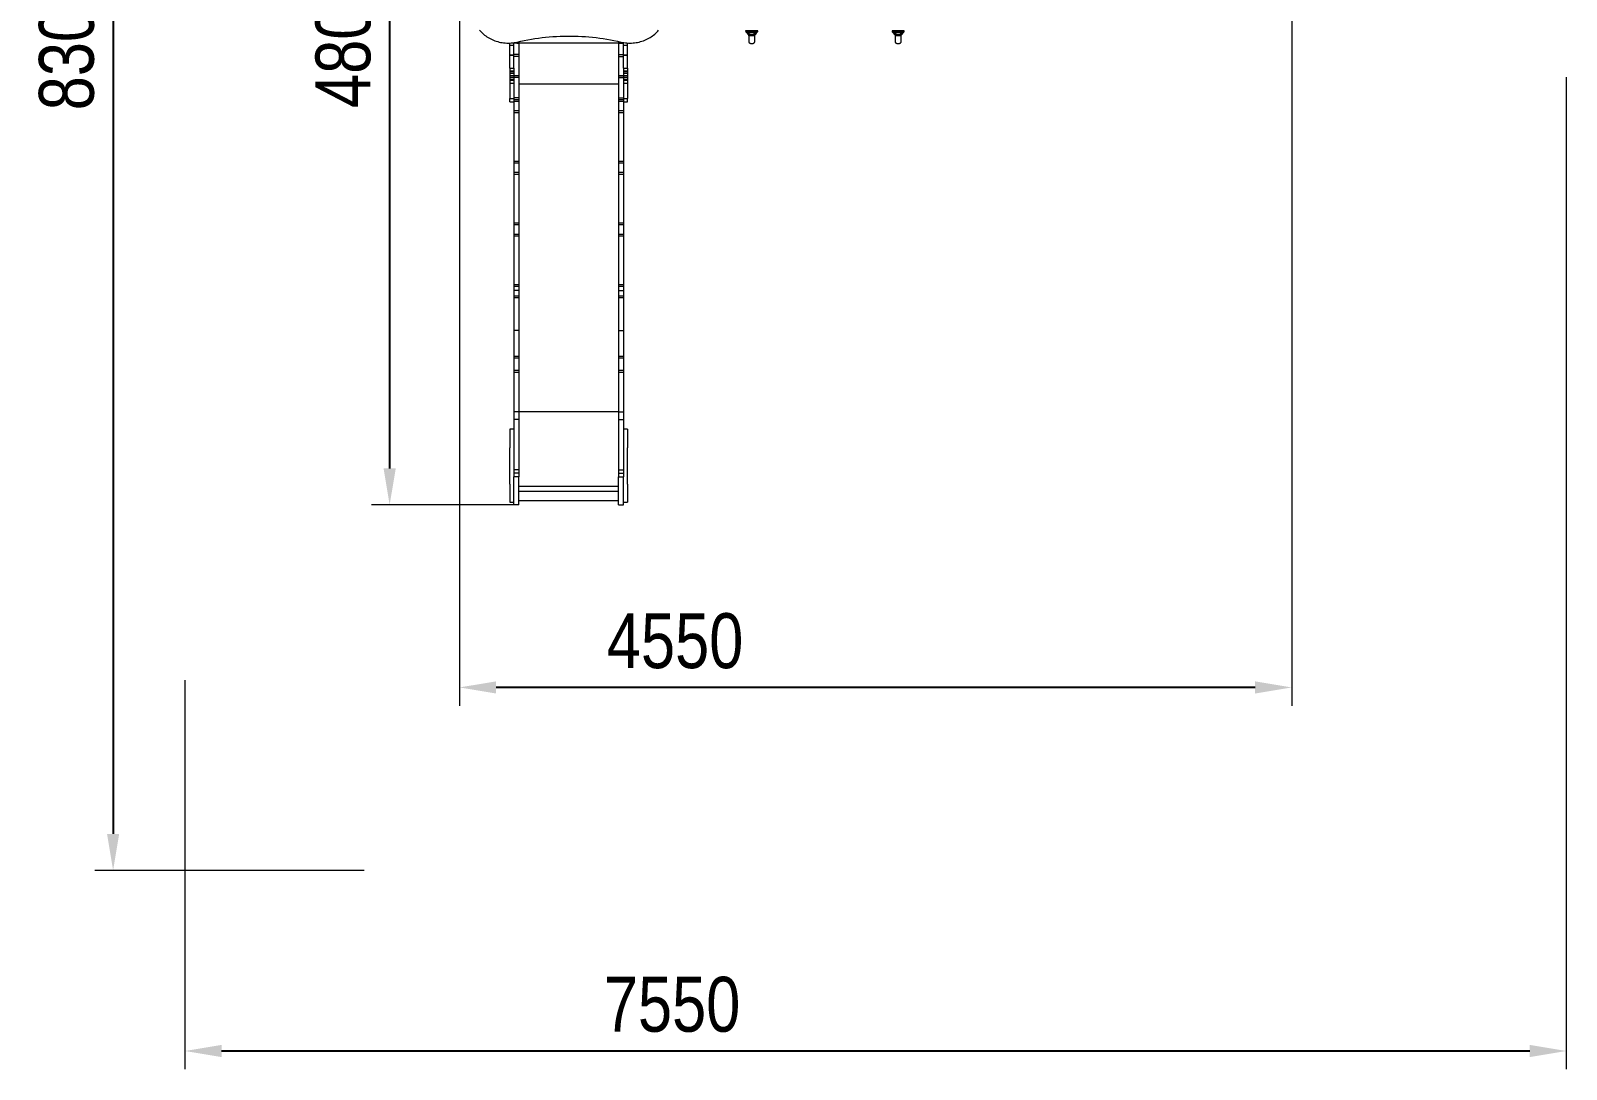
# Model space of a CAD drawing. Header units: millimetres. Extents: x -4199 to 4190, y -5233 to 4097.
# Drawn here: x -4199 to 4190, y -5233 to 441 of the extents above; entities that cross this region are included whole.
import ezdxf

# ---------------------------------------------------------------- set-up
doc = ezdxf.new("R2010")
doc.units = ezdxf.units.MM
for name, color, linetype in [('DIKOM_ОБЪЕКТ', 7, 'Continuous'), ('DIKOM_РАЗМЕР_ЗОНА', 7, 'Continuous'), ('DIKOM_РАЗМЕР_ОБЪЕКТА', 7, 'Continuous')]:
    doc.layers.add(name, color=color, linetype=linetype)
doc.styles.add('style1', font='arial.ttf', dxfattribs={"width": 0.8})
doc.dimstyles.new('1-50', dxfattribs={"dimtxt": 300, "dimasz": 200, "dimexe": 100, "dimexo": 0, "dimgap": 100, "dimtad": 1, "dimtxsty": 'style1', "dimcen": 200, "dimclrd": 7, "dimclre": 7, "dimclrt": 7, "dimadec": 1, "dimazin": 2, "dimtfac": 1, "dimtmove": 0, "dimatfit": 2, "dimfxl": 0, "dimlwd": 25, "dimlwe": 18, "dimarcsym": 0})

# ---------------------------------------------------------------- blocks, each defined once
blk = doc.blocks.new('*D9')
at = {"layer": 'Defpoints', "color": 0, "transparency": 16777216}
for p in [(2689.6, 912.9), (-1856.5, 576), (-1856.5, -3146.5)]:
    blk.add_point(p, dxfattribs=at)
at = {"layer": 'DIKOM_РАЗМЕР_ОБЪЕКТА', "color": 7, "lineweight": 18, "transparency": 16777216}
for p, q in [((2689.6, 912.9), (2689.6, -3246.5)), ((-1856.5, 576), (-1856.5, -3246.5))]:
    blk.add_line(p, q, dxfattribs=at)
at = {"layer": 'DIKOM_РАЗМЕР_ОБЪЕКТА', "color": 7, "lineweight": 25, "transparency": 16777216}
blk.add_line((2489.6, -3146.5), (-1656.5, -3146.5), dxfattribs=at)
at = {"layer": 'DIKOM_РАЗМЕР_ОБЪЕКТА', "color": 7, "transparency": 16777216}
for points in [[(-1656.5, -3113.2), (-1656.5, -3179.8), (-1856.5, -3146.5)], [(2489.6, -3113.2), (2489.6, -3179.8), (2689.6, -3146.5)]]:
    blk.add_solid(points, dxfattribs=at)
at = {"layer": 'DIKOM_РАЗМЕР_ОБЪЕКТА', "color": 7, "transparency": 16777216, "insert": (-679.1, -2893.3), "char_height": 300, "attachment_point": 5, "style": 'style1'}
blk.add_mtext('4550', dxfattribs=at)
blk = doc.blocks.new('*D10')
at = {"layer": 'Defpoints', "color": 0, "transparency": 16777216}
for p in [(4189.6, 187.8), (-3356.5, -3106.1), (4189.6, -5132.7)]:
    blk.add_point(p, dxfattribs=at)
at = {"layer": 'DIKOM_РАЗМЕР_ЗОНА', "color": 7, "lineweight": 18, "transparency": 16777216}
for p, q in [((4189.6, 187.8), (4189.6, -5232.7)), ((-3356.5, -3106.1), (-3356.5, -5232.7))]:
    blk.add_line(p, q, dxfattribs=at)
at = {"layer": 'DIKOM_РАЗМЕР_ЗОНА', "color": 7, "lineweight": 25, "transparency": 16777216}
blk.add_line((-3156.5, -5132.7), (3989.6, -5132.7), dxfattribs=at)
at = {"layer": 'DIKOM_РАЗМЕР_ЗОНА', "color": 7, "transparency": 16777216}
for points in [[(-3156.5, -5099.4), (-3156.5, -5166.1), (-3356.5, -5132.7)], [(3989.6, -5099.4), (3989.6, -5166.1), (4189.6, -5132.7)]]:
    blk.add_solid(points, dxfattribs=at)
at = {"layer": 'DIKOM_РАЗМЕР_ЗОНА', "color": 7, "transparency": 16777216, "insert": (-695.5, -4879.6), "char_height": 300, "attachment_point": 5, "style": 'style1'}
blk.add_mtext('7550', dxfattribs=at)
blk = doc.blocks.new('*D11')
at = {"layer": 'Defpoints', "color": 0, "transparency": 16777216}
for p in [(-183.5, 2596.8), (-2238.4, -2149.5), (-1547, -2149.5)]:
    blk.add_point(p, dxfattribs=at)
at = {"layer": 'DIKOM_РАЗМЕР_ОБЪЕКТА', "color": 7, "lineweight": 18, "transparency": 16777216}
for p, q in [((-183.5, 2596.8), (-2338.4, 2596.8)), ((-1547, -2149.5), (-2338.4, -2149.5))]:
    blk.add_line(p, q, dxfattribs=at)
at = {"layer": 'DIKOM_РАЗМЕР_ОБЪЕКТА', "color": 7, "lineweight": 25, "transparency": 16777216}
blk.add_line((-2238.4, 2396.8), (-2238.4, -1949.5), dxfattribs=at)
at = {"layer": 'DIKOM_РАЗМЕР_ОБЪЕКТА', "color": 7, "transparency": 16777216}
for points in [[(-2271.7, 2396.8), (-2205, 2396.8), (-2238.4, 2596.8)], [(-2271.7, -1949.5), (-2205, -1949.5), (-2238.4, -2149.5)]]:
    blk.add_solid(points, dxfattribs=at)
at = {"layer": 'DIKOM_РАЗМЕР_ОБЪЕКТА', "color": 7, "transparency": 16777216, "insert": (-2491.5, 392.3), "char_height": 300, "attachment_point": 5, "rotation": 90, "style": 'style1'}
blk.add_mtext('4800', dxfattribs=at)
blk = doc.blocks.new('*D12')
at = {"layer": 'Defpoints', "color": 0, "transparency": 16777216}
for p in [(-1334.5, 4096.8), (-3749.1, -4146.5), (-2377.9, -4146.5)]:
    blk.add_point(p, dxfattribs=at)
at = {"layer": 'DIKOM_РАЗМЕР_ЗОНА', "color": 7, "lineweight": 18, "transparency": 16777216}
for p, q in [((-1334.5, 4096.8), (-3849.1, 4096.8)), ((-2377.9, -4146.5), (-3849.1, -4146.5))]:
    blk.add_line(p, q, dxfattribs=at)
at = {"layer": 'DIKOM_РАЗМЕР_ЗОНА', "color": 7, "lineweight": 25, "transparency": 16777216}
blk.add_line((-3749.1, 3896.8), (-3749.1, -3946.5), dxfattribs=at)
at = {"layer": 'DIKOM_РАЗМЕР_ЗОНА', "color": 7, "transparency": 16777216}
for points in [[(-3782.4, 3896.8), (-3715.8, 3896.8), (-3749.1, 4096.8)], [(-3782.4, -3946.5), (-3715.8, -3946.5), (-3749.1, -4146.5)]]:
    blk.add_solid(points, dxfattribs=at)
at = {"layer": 'DIKOM_РАЗМЕР_ЗОНА', "color": 7, "transparency": 16777216, "insert": (-4002.4, 379.4), "char_height": 300, "attachment_point": 5, "rotation": 90, "style": 'style1'}
blk.add_mtext('8300', dxfattribs=at)

msp = doc.modelspace()

# ---------------------------------------------------------------- linework, layer by layer
at = {"layer": 'DIKOM_ОБЪЕКТ', "color": 7, "linetype": 'Continuous', "lineweight": 15}
for p, q in [((-293.483, 441.427), (-293.483, 438.807)), ((-260.483, 441.427), (-293.483, 441.427)), ((-293.483, 438.807), (-293.483, 438.805)), ((-277.483, 431.058), (-277.214, 432.161)), ((-277.469, 430.762), (-277.483, 431.058)), ((-227.483, 441.427), (-260.483, 441.427)), ((-243.753, 432.158), (-243.483, 431.056)), ((-243.483, 431.056), (-243.499, 430.741)), ((-228.713, 435.446), (-228.701, 435.457)), ((-227.483, 438.803), (-227.483, 441.427)), ((506.517, 441.427), (506.517, 438.807)), ((539.517, 441.427), (506.517, 441.427)), ((506.517, 438.807), (506.517, 438.805)), ((522.517, 431.058), (522.786, 432.161)), ((522.531, 430.762), (522.517, 431.058)), ((572.517, 441.427), (539.517, 441.427)), ((556.247, 432.158), (556.517, 431.056)), ((556.517, 431.056), (556.501, 430.741)), ((571.287, 435.446), (571.299, 435.457)), ((572.517, 438.803), (572.517, 441.427)), ((-1581.483, 237.027), (-1581.483, 374.114)), ((-1581.483, 362.383), (-1560.483, 362.383)), ((-1581.483, 362.382), (-1560.483, 362.382)), ((-1560.483, 237.027), (-1560.483, 376.052)), ((-1533.483, 372.891), (-1560.483, 372.891)), ((-1543.483, 372.891), (-1533.483, 372.891)), ((-1543.483, 372.891), (-1533.483, 372.891)), ((-977.983, 372.891), (-1542.983, 372.891)), ((-1533.483, 372.891), (-1542.983, 372.891)), ((-1533.483, 381.365), (-1533.483, 310.93)), ((-987.483, 372.891), (-1533.483, 372.891)), ((-1518.483, 372.891), (-1533.483, 372.891)), ((-987.483, 372.891), (-1002.483, 372.891)), ((-987.483, 382.489), (-987.483, 75.122)), ((-987.483, 372.891), (-960.483, 372.891)), ((-960.483, 237.027), (-960.483, 376.795)), ((-960.483, 362.383), (-939.483, 362.383)), ((-960.483, 362.382), (-939.483, 362.382)), ((-939.483, 237.027), (-939.483, 374.402)), ((-1581.483, 309.619), (-1560.483, 309.619)), ((-1581.483, 308.166), (-1560.483, 308.166)), ((-1581.483, 308.153), (-1560.483, 308.153)), ((-1533.483, 310.93), (-1560.483, 310.93)), ((-1533.483, 300.097), (-1560.483, 300.097)), ((-1533.483, 310.93), (-1533.483, 300.097)), ((-1533.483, 300.097), (-1533.483, 75.122)), ((-987.483, 310.93), (-960.483, 310.93)), ((-987.483, 300.097), (-960.483, 300.097)), ((-960.483, 309.619), (-939.483, 309.619)), ((-960.483, 308.166), (-939.483, 308.166)), ((-960.483, 308.153), (-939.483, 308.153)), ((-1581.483, 237.027), (-1560.483, 237.027)), ((-1581.483, 237.027), (-1581.483, 70.886)), ((-1581.483, 222.203), (-1560.483, 222.203)), ((-1581.483, 219.528), (-1560.483, 219.528)), ((-1581.483, 211.645), (-1560.483, 211.645)), ((-1581.483, 209.374), (-1560.483, 209.374)), ((-1560.483, 194.928), (-1581.483, 194.928)), ((-1581.483, 186.928), (-1560.483, 186.928)), ((-1581.483, 176.778), (-1560.483, 176.778)), ((-1581.483, 171.416), (-1560.483, 171.416)), ((-1560.483, 237.027), (-1560.483, 89.584)), ((-1533.483, 194.928), (-1560.483, 194.928)), ((-1560.483, 186.928), (-1533.483, 186.928)), ((-1533.483, 186.483), (-1560.483, 186.483)), ((-960.483, 194.928), (-987.483, 194.928)), ((-987.483, 186.928), (-960.483, 186.928)), ((-987.483, 186.483), (-960.483, 186.483)), ((-960.483, 237.027), (-939.483, 237.027)), ((-960.483, 237.027), (-960.483, 89.584)), ((-960.483, 222.203), (-939.483, 222.203)), ((-960.483, 219.528), (-939.483, 219.528)), ((-960.483, 211.645), (-939.483, 211.645)), ((-960.483, 209.374), (-939.483, 209.374)), ((-939.483, 194.928), (-960.483, 194.928)), ((-960.483, 186.928), (-939.483, 186.928)), ((-960.483, 176.778), (-939.483, 176.778)), ((-960.483, 171.416), (-939.483, 171.416)), ((-939.483, 237.027), (-939.483, 70.886)), ((-1581.483, 155.1), (-1560.483, 155.1)), ((-1560.483, 89.584), (-1560.483, 75.122)), ((-987.483, 148.88), (-1533.483, 148.88)), ((-987.483, 148.88), (-1002.483, 148.88)), ((-960.483, 155.1), (-939.483, 155.1)), ((-960.483, 89.584), (-960.483, 75.122)), ((-1581.483, 70.886), (-1560.483, 70.886)), ((-1581.483, 52.024), (-1581.483, 70.886)), ((-1581.483, 52.024), (-1560.483, 52.024)), ((-1533.483, 75.122), (-1560.483, 75.122)), ((-1560.483, 75.122), (-1560.483, -1196.918)), ((-1533.483, 64.235), (-1560.483, 64.235)), ((-1560.483, 56.235), (-1533.483, 56.235)), ((-1533.483, 2.951), (-1560.483, 2.951)), ((-1533.483, 75.122), (-1533.483, -1196.918)), ((-987.483, 75.122), (-960.483, 75.122)), ((-987.483, 75.122), (-987.483, -1196.918)), ((-960.483, 64.235), (-987.483, 64.235)), ((-987.483, 56.235), (-960.483, 56.235)), ((-960.483, 2.951), (-987.483, 2.951)), ((-960.483, 75.122), (-960.483, -1196.918)), ((-960.483, 70.886), (-939.483, 70.886)), ((-960.483, 52.024), (-939.483, 52.024)), ((-939.483, 52.024), (-939.483, 70.886)), ((-1560.483, -5.049), (-1533.483, -5.049)), ((-987.483, -5.049), (-960.483, -5.049)), ((-1533.483, -272.825), (-1560.483, -272.825)), ((-1560.483, -280.825), (-1533.483, -280.825)), ((-1533.483, -334.108), (-1560.483, -334.108)), ((-960.483, -272.825), (-987.483, -272.825)), ((-987.483, -280.825), (-960.483, -280.825)), ((-960.483, -334.108), (-987.483, -334.108)), ((-1560.483, -342.108), (-1533.483, -342.108)), ((-987.483, -342.108), (-960.483, -342.108)), ((-1533.483, -609.884), (-1560.483, -609.884)), ((-1560.483, -617.884), (-1533.483, -617.884)), ((-960.483, -609.884), (-987.483, -609.884)), ((-987.483, -617.884), (-960.483, -617.884)), ((-1533.483, -671.168), (-1560.483, -671.168)), ((-1560.483, -679.168), (-1533.483, -679.168)), ((-960.483, -671.168), (-987.483, -671.168)), ((-987.483, -679.168), (-960.483, -679.168)), ((-1533.483, -946.944), (-1560.483, -946.944)), ((-1560.483, -954.944), (-1533.483, -954.944)), ((-1533.483, -977.385), (-1560.483, -977.385)), ((-960.483, -946.944), (-987.483, -946.944)), ((-987.483, -954.944), (-960.483, -954.944)), ((-987.483, -977.385), (-960.483, -977.385)), ((-1533.483, -1008.227), (-1560.483, -1008.227)), ((-1560.483, -1016.227), (-1533.483, -1016.227)), ((-960.483, -1008.227), (-987.483, -1008.227)), ((-987.483, -1016.227), (-960.483, -1016.227)), ((-1533.483, -1196.918), (-1560.483, -1196.918)), ((-1560.483, -1196.918), (-1560.483, -1683.228)), ((-1533.483, -1196.918), (-1533.483, -1683.228)), ((-987.483, -1196.918), (-960.483, -1196.918)), ((-987.483, -1196.918), (-987.483, -1683.228)), ((-960.483, -1196.918), (-960.483, -1683.228)), ((-1533.483, -1338.343), (-1560.483, -1338.343)), ((-960.483, -1338.343), (-987.483, -1338.343)), ((-1560.483, -1346.343), (-1533.483, -1346.343)), ((-1533.483, -1415.617), (-1560.483, -1415.617)), ((-1560.483, -1423.617), (-1533.483, -1423.617)), ((-987.483, -1346.343), (-960.483, -1346.343)), ((-960.483, -1415.617), (-987.483, -1415.617)), ((-987.483, -1423.617), (-960.483, -1423.617)), ((-1533.483, -1640.241), (-1560.483, -1640.241)), ((-987.483, -1641.261), (-1533.483, -1641.261)), ((-987.483, -1641.288), (-1533.483, -1641.288)), ((-987.483, -1640.241), (-960.483, -1640.241)), ((-1560.483, -1734.915), (-1581.483, -1734.915)), ((-1581.483, -1734.915), (-1581.483, -1836.66)), ((-1533.483, -1683.228), (-1560.483, -1683.228)), ((-1560.483, -1683.228), (-1560.483, -1995.053)), ((-1533.483, -1683.228), (-1533.483, -1995.053)), ((-987.483, -1683.228), (-960.483, -1683.228)), ((-987.483, -1683.228), (-987.483, -1995.053)), ((-960.483, -1683.228), (-960.483, -1995.053)), ((-939.483, -1734.915), (-960.483, -1734.915)), ((-939.483, -1734.915), (-939.483, -1836.66)), ((-1581.483, -2036.63), (-1581.483, -1836.66)), ((-939.483, -2036.63), (-939.483, -1836.66)), ((-1533.483, -1958.56), (-1560.483, -1958.56)), ((-1533.483, -1976.622), (-1560.483, -1976.622)), ((-1533.483, -1995.053), (-1560.483, -1995.053)), ((-1560.483, -2149.469), (-1560.483, -1995.053)), ((-1533.483, -2149.469), (-1533.483, -1995.053)), ((-987.483, -1958.56), (-960.483, -1958.56)), ((-987.483, -1976.622), (-960.483, -1976.622)), ((-987.483, -1995.053), (-960.483, -1995.053)), ((-987.483, -2149.469), (-987.483, -1995.053)), ((-960.483, -2149.469), (-960.483, -1995.053)), ((-1581.483, -2036.63), (-1581.483, -2134.885)), ((-987.483, -2048.596), (-1533.483, -2048.596)), ((-987.483, -2075.315), (-1533.483, -2075.315)), ((-987.483, -2075.341), (-1533.483, -2075.341)), ((-939.483, -2036.63), (-939.483, -2134.885)), ((-1581.483, -2134.885), (-1560.483, -2134.885)), ((-1533.483, -2149.469), (-1560.483, -2149.469)), ((-1533.483, -2124.469), (-987.483, -2124.469)), ((-987.483, -2149.469), (-960.483, -2149.469)), ((-960.483, -2134.885), (-939.483, -2134.885))]:
    msp.add_line(p, q, dxfattribs=at)
at = {"layer": 'DIKOM_ОБЪЕКТ', "color": 7, "linetype": 'Continuous', "lineweight": 15, "flags": 128}
for points in [[(-1747.237, 445.018), (-1742.34, 439.15), (-1737.149, 433.475), (-1731.676, 428.002), (-1725.93, 422.744), (-1719.922, 417.709), (-1713.664, 412.908), (-1707.168, 408.35), (-1700.448, 404.044), (-1693.515, 399.999), (-1686.383, 396.221), (-1679.066, 392.719), (-1671.579, 389.498), (-1663.935, 386.567), (-1656.15, 383.929), (-1648.238, 381.59), (-1640.215, 379.555), (-1632.096, 377.828), (-1623.898, 376.411), (-1615.635, 375.309), (-1607.325, 374.522), (-1598.982, 374.052), (-1590.624, 373.901), (-1582.266, 374.068), (-1573.925, 374.554), (-1565.617, 375.356), (-1557.357, 376.475), (-1549.162, 377.907), (-1541.048, 379.65)], [(-974.959, 379.65), (-966.844, 377.907), (-958.65, 376.475), (-950.39, 375.356), (-942.082, 374.554), (-933.74, 374.068), (-925.383, 373.901), (-917.024, 374.052), (-908.682, 374.522), (-900.371, 375.309), (-892.109, 376.411), (-883.911, 377.828), (-875.792, 379.555), (-867.769, 381.59), (-859.857, 383.929), (-852.072, 386.567), (-844.428, 389.498), (-836.94, 392.719), (-829.623, 396.221), (-822.492, 399.999), (-815.559, 404.044), (-808.838, 408.35), (-802.343, 412.908), (-796.085, 417.709), (-790.077, 422.744), (-784.331, 428.002), (-778.857, 433.475), (-773.667, 439.15), (-768.77, 445.018)], [(-1541.048, 379.65), (-1521.941, 383.981), (-1502.746, 388.009), (-1483.469, 391.732), (-1464.116, 395.149), (-1444.695, 398.259), (-1425.211, 401.061), (-1405.671, 403.554), (-1386.082, 405.737), (-1366.45, 407.61), (-1346.782, 409.172), (-1327.084, 410.422), (-1307.363, 411.359), (-1287.626, 411.985), (-1267.879, 412.297), (-1248.128, 412.297), (-1228.381, 411.985), (-1208.643, 411.359), (-1188.922, 410.422), (-1169.225, 409.172), (-1149.556, 407.61), (-1129.924, 405.737), (-1110.335, 403.554), (-1090.796, 401.061), (-1071.312, 398.259), (-1051.891, 395.149), (-1032.538, 391.732), (-1013.261, 388.009), (-994.066, 383.981), (-974.959, 379.65)]]:
    msp.add_lwpolyline(points, dxfattribs=at)
at = {"layer": 'DIKOM_ОБЪЕКТ', "color": 7, "linetype": 'Continuous', "lineweight": 15}
for centre, radius, start, end in [((-279.475, 430.895), 2.011, 250.4566805, 356.2077886), ((-241.491, 430.876), 2.013, 183.8585035, 289.4835947), ((520.525, 430.895), 2.011, 250.4562881, 356.208181), ((558.509, 430.876), 2.013, 183.8579582, 289.4841401), ((-283.915, 412.986), 19.757, 1.785123, 16.0866531), ((-237.077, 412.981), 19.73, 163.8750973, 178.1995382), ((516.084, 412.986), 19.758, 1.78591, 16.086552), ((562.923, 412.981), 19.729, 163.8754999, 178.2001642)]:
    msp.add_arc(centre, radius, start, end, dxfattribs=at)
for points, knots in [([(-293.483, 438.982), (-293.447, 438.394), (-293.367, 437.07), (-292.652, 436.025), (-292.255, 435.444)], [0, 0, 0, 0, 0.44435522, 1, 1, 1, 1]), ([(-260.483, 440.261), (-262.087, 440.259), (-265.28, 440.256), (-269.945, 440.225), (-274.369, 440.176), (-278.106, 440.113), (-281.172, 440.042), (-283.635, 439.969), (-286.157, 439.871), (-288.57, 439.742), (-290.505, 439.586), (-291.822, 439.426), (-292.675, 439.268), (-293.34, 439.069), (-293.422, 438.902), (-293.47, 438.803)], [0, 0, 0, 0, 0.09265972, 0.18441389, 0.27526435, 0.36521158, 0.43026109, 0.49367431, 0.55545362, 0.64501854, 0.73091648, 0.79333078, 0.85427887, 0.91376268, 1, 1, 1, 1]), ([(-292.238, 435.423), (-290.069, 432.805), (-285.389, 427.154), (-281.001, 421.819), (-278.646, 418.955)], [0, 0, 0, 0, 0.46334174, 1, 1, 1, 1]), ([(-292.185, 435.458), (-292.188, 435.441), (-292.203, 435.376), (-291.596, 435.356), (-290.412, 435.356), (-288.652, 435.39), (-286.407, 435.435), (-283.7, 435.483), (-280.577, 435.528), (-277.099, 435.569), (-273.314, 435.602), (-269.306, 435.626), (-265.134, 435.642), (-262.3, 435.644), (-260.881, 435.645)], [0, 0, 0, 0, 0.03170962, 0.12272773, 0.21324013, 0.30217883, 0.39077967, 0.47875178, 0.56601469, 0.65351045, 0.74008422, 0.82711399, 0.91347699, 1, 1, 1, 1]), ([(-260.915, 433.914), (-262.228, 433.898), (-264.853, 433.867), (-268.612, 433.664), (-272.036, 433.335), (-274.992, 432.855), (-277.361, 432.208), (-279.045, 431.363), (-280.056, 430.324), (-280.118, 429.441), (-280.148, 429)], [0, 0, 0, 0, 0.12608054, 0.25195405, 0.37811637, 0.50326343, 0.62863364, 0.75300437, 0.87683856, 1, 1, 1, 1]), ([(-280.148, 429), (-280.064, 428.582), (-279.896, 427.747), (-278.999, 426.307), (-277.676, 424.782), (-275.906, 423.216), (-273.731, 421.695), (-271.154, 420.322), (-268.225, 419.163), (-266.031, 418.695), (-264.931, 418.461)], [0, 0, 0, 0, 0.12317938, 0.24572244, 0.36966374, 0.49359292, 0.61917878, 0.74527827, 0.87242935, 1, 1, 1, 1]), ([(-243.499, 430.741), (-243.556, 430.42), (-243.67, 429.782), (-244.17, 428.707), (-244.833, 427.668), (-245.611, 426.684), (-246.421, 425.799), (-247.347, 424.916), (-248.519, 423.941), (-249.967, 422.924), (-251.741, 421.927), (-253.532, 421.153), (-255.292, 420.592), (-257.531, 420.086), (-259.892, 419.872), (-262.254, 419.979), (-263.99, 420.212), (-265.679, 420.595), (-267.443, 421.158), (-269.24, 421.936), (-271.018, 422.939), (-272.386, 423.901), (-273.411, 424.744), (-274.219, 425.482), (-274.919, 426.201), (-275.548, 426.927), (-276.327, 427.938), (-277.157, 429.289), (-277.365, 430.271), (-277.469, 430.762)], [0, 0, 0, 0, 0.04122193, 0.08212806, 0.12502073, 0.15617275, 0.18752897, 0.218759, 0.24982296, 0.29305298, 0.33399144, 0.37465592, 0.40658388, 0.43731542, 0.49952879, 0.53055003, 0.561989, 0.59274276, 0.62470521, 0.66559204, 0.70668675, 0.75000947, 0.77458842, 0.79819472, 0.82868725, 0.85070705, 0.87526229, 0.93758015, 1, 1, 1, 1]), ([(-277.012, 431.689), (-277.001, 431.679), (-276.978, 431.657), (-276.584, 431.905), (-275.752, 432.256), (-274.104, 432.712), (-272.131, 433.074), (-269.752, 433.369), (-266.965, 433.591), (-263.801, 433.733), (-260.303, 433.78), (-256.726, 433.72), (-253.414, 433.554), (-250.664, 433.308), (-248.479, 433.012), (-246.706, 432.668), (-245.53, 432.344), (-244.642, 432.007), (-244.274, 431.812), (-244.166, 431.874), (-244.11, 431.907)], [0, 0, 0, 0, 0.0184323, 0.03800966, 0.10645872, 0.16637028, 0.22661975, 0.28950838, 0.35544254, 0.4263931, 0.50169776, 0.58191314, 0.65815374, 0.72558586, 0.78329547, 0.83687526, 0.89265715, 0.92190898, 0.95918233, 1, 1, 1, 1]), ([(-240.82, 428.979), (-240.85, 429.434), (-240.911, 430.344), (-241.979, 431.409), (-243.756, 432.264), (-246.255, 432.913), (-249.358, 433.387), (-252.94, 433.703), (-256.851, 433.89), (-259.558, 433.906), (-260.915, 433.914)], [0, 0, 0, 0, 0.12344739, 0.24716018, 0.37200342, 0.49677712, 0.62230417, 0.74824671, 0.87377104, 1, 1, 1, 1]), ([(-260.881, 435.645), (-260.448, 435.645), (-259.278, 435.645), (-257.071, 435.643), (-253.992, 435.635), (-250.67, 435.62), (-247.326, 435.598), (-244.146, 435.571), (-241.161, 435.537), (-238.457, 435.501), (-236.645, 435.471), (-235.406, 435.449), (-234.669, 435.436), (-233.956, 435.422), (-233.269, 435.409), (-232.611, 435.396), (-231.538, 435.375), (-230.264, 435.353), (-229.437, 435.355), (-229.063, 435.375), (-228.911, 435.389), (-228.8, 435.408), (-228.733, 435.427), (-228.718, 435.442), (-228.713, 435.446)], [0, 0, 0, 0, 0.02602779, 0.07032119, 0.13281768, 0.21288591, 0.27660588, 0.34888588, 0.42883977, 0.49471381, 0.56545252, 0.58998161, 0.61504904, 0.64070447, 0.66700243, 0.69402436, 0.72168154, 0.80976184, 0.89890416, 0.92159385, 0.94429799, 0.96698515, 0.98970903, 1, 1, 1, 1]), ([(-227.521, 438.796), (-227.511, 438.829), (-227.48, 438.934), (-227.79, 439.122), (-228.618, 439.353), (-230.036, 439.542), (-231.647, 439.683), (-233.243, 439.788), (-235.454, 439.899), (-238.472, 440.008), (-241.916, 440.093), (-245.152, 440.152), (-247.981, 440.191), (-251.459, 440.227), (-255.639, 440.255), (-258.86, 440.259), (-260.483, 440.261)], [0, 0, 0, 0, 0.02723036, 0.08697395, 0.17642829, 0.26926663, 0.32580842, 0.38406071, 0.44402521, 0.53713619, 0.6340985, 0.69343469, 0.75343491, 0.81410073, 0.90630238, 1, 1, 1, 1]), ([(-256.03, 418.46), (-254.933, 418.694), (-252.747, 419.16), (-249.825, 420.314), (-247.261, 421.678), (-245.086, 423.192), (-243.319, 424.751), (-241.987, 426.277), (-241.081, 427.719), (-240.907, 428.559), (-240.82, 428.979)], [0, 0, 0, 0, 0.12762154, 0.25417882, 0.38061756, 0.50508428, 0.62962264, 0.75287953, 0.87645488, 1, 1, 1, 1]), ([(-242.332, 418.931), (-239.929, 421.845), (-235.332, 427.421), (-230.842, 432.859), (-228.699, 435.455)], [0, 0, 0, 0, 0.52267876, 1, 1, 1, 1]), ([(-228.712, 435.441), (-228.396, 435.881), (-227.663, 436.901), (-227.548, 438.223), (-227.483, 438.976)], [0, 0, 0, 0, 0.43104651, 1, 1, 1, 1]), ([(506.517, 438.982), (506.553, 438.394), (506.633, 437.07), (507.348, 436.025), (507.745, 435.444)], [0, 0, 0, 0, 0.44435334, 1, 1, 1, 1]), ([(539.517, 440.261), (537.913, 440.259), (534.72, 440.256), (530.055, 440.225), (525.631, 440.176), (521.894, 440.113), (518.828, 440.042), (516.365, 439.969), (513.843, 439.871), (511.43, 439.742), (509.495, 439.586), (508.178, 439.426), (507.325, 439.268), (506.66, 439.069), (506.578, 438.902), (506.53, 438.803)], [0, 0, 0, 0, 0.09265946, 0.18441366, 0.27526388, 0.36521163, 0.43026047, 0.49367435, 0.55545348, 0.64501851, 0.73091614, 0.79333067, 0.85427878, 0.91376269, 1, 1, 1, 1]), ([(507.762, 435.423), (509.931, 432.805), (514.611, 427.154), (518.999, 421.819), (521.354, 418.955)], [0, 0, 0, 0, 0.46334174, 1, 1, 1, 1]), ([(507.815, 435.458), (507.812, 435.441), (507.797, 435.376), (508.404, 435.356), (509.588, 435.356), (511.348, 435.39), (513.593, 435.435), (516.3, 435.483), (519.423, 435.528), (522.901, 435.569), (526.686, 435.602), (530.694, 435.626), (534.866, 435.642), (537.7, 435.644), (539.119, 435.645)], [0, 0, 0, 0, 0.03170962, 0.12272786, 0.21323997, 0.30217897, 0.39077974, 0.47875166, 0.56601523, 0.65351099, 0.7400845, 0.82711427, 0.91347638, 1, 1, 1, 1]), ([(539.085, 433.914), (537.772, 433.898), (535.147, 433.867), (531.388, 433.664), (527.964, 433.335), (525.008, 432.855), (522.639, 432.208), (520.955, 431.363), (519.944, 430.324), (519.882, 429.441), (519.852, 429)], [0, 0, 0, 0, 0.12608006, 0.25195355, 0.37811627, 0.50326333, 0.62863353, 0.75300424, 0.87683854, 1, 1, 1, 1]), ([(519.852, 429), (519.936, 428.582), (520.104, 427.747), (521.001, 426.307), (522.324, 424.782), (524.094, 423.216), (526.269, 421.695), (528.846, 420.322), (531.775, 419.163), (533.969, 418.695), (535.069, 418.461)], [0, 0, 0, 0, 0.12317928, 0.24572257, 0.3696634, 0.49359366, 0.61917809, 0.74527795, 0.8724299, 1, 1, 1, 1]), ([(556.501, 430.741), (556.444, 430.42), (556.33, 429.782), (555.83, 428.707), (555.167, 427.668), (554.389, 426.684), (553.579, 425.799), (552.653, 424.916), (551.481, 423.941), (550.033, 422.924), (548.259, 421.927), (546.468, 421.153), (544.708, 420.592), (542.469, 420.086), (540.108, 419.872), (537.746, 419.979), (536.01, 420.212), (534.321, 420.595), (532.557, 421.158), (530.76, 421.936), (528.982, 422.939), (527.614, 423.901), (526.589, 424.744), (525.781, 425.482), (525.081, 426.201), (524.452, 426.927), (523.673, 427.938), (522.843, 429.289), (522.635, 430.271), (522.531, 430.762)], [0, 0, 0, 0, 0.04122197, 0.0821281, 0.12502068, 0.15617269, 0.18752891, 0.21875907, 0.24982302, 0.29305269, 0.33399153, 0.37465556, 0.40658352, 0.43731506, 0.49952867, 0.53054965, 0.56198861, 0.59274311, 0.62470531, 0.6655917, 0.7066868, 0.75000916, 0.77458842, 0.79819471, 0.82868737, 0.85070705, 0.87526238, 0.93758016, 1, 1, 1, 1]), ([(522.988, 431.689), (522.999, 431.679), (523.022, 431.657), (523.416, 431.905), (524.248, 432.256), (525.896, 432.712), (527.869, 433.074), (530.248, 433.369), (533.035, 433.591), (536.199, 433.733), (539.697, 433.78), (543.274, 433.72), (546.586, 433.554), (549.336, 433.308), (551.521, 433.012), (553.294, 432.668), (554.47, 432.344), (555.358, 432.007), (555.726, 431.812), (555.834, 431.874), (555.89, 431.907)], [0, 0, 0, 0, 0.0184323, 0.03800951, 0.10645855, 0.16636991, 0.22661981, 0.28950869, 0.35544196, 0.42639281, 0.50169842, 0.58191281, 0.65815431, 0.72558555, 0.7832954, 0.8368754, 0.89265692, 0.92190888, 0.95918238, 1, 1, 1, 1]), ([(559.18, 428.979), (559.15, 429.434), (559.089, 430.344), (558.021, 431.409), (556.244, 432.264), (553.745, 432.913), (550.642, 433.387), (547.059, 433.703), (543.149, 433.89), (540.442, 433.906), (539.085, 433.914)], [0, 0, 0, 0, 0.12344753, 0.2471604, 0.37200393, 0.49677685, 0.62230363, 0.74824747, 0.87377188, 1, 1, 1, 1]), ([(539.119, 435.645), (539.552, 435.645), (540.722, 435.645), (542.929, 435.643), (546.008, 435.635), (549.33, 435.62), (552.674, 435.598), (555.854, 435.571), (558.839, 435.537), (561.543, 435.501), (563.355, 435.471), (564.594, 435.449), (565.331, 435.436), (566.044, 435.422), (566.731, 435.409), (567.389, 435.396), (568.462, 435.375), (569.736, 435.353), (570.563, 435.355), (570.937, 435.375), (571.089, 435.389), (571.2, 435.408), (571.267, 435.427), (571.282, 435.442), (571.287, 435.446)], [0, 0, 0, 0, 0.02602749, 0.07032179, 0.13281798, 0.21288621, 0.27660617, 0.34888564, 0.42884001, 0.4947136, 0.56545232, 0.58998177, 0.61504938, 0.64070481, 0.66700261, 0.69402425, 0.72168156, 0.80976175, 0.89890421, 0.9215939, 0.944298, 0.96698513, 0.98970905, 1, 1, 1, 1]), ([(572.48, 438.796), (572.489, 438.829), (572.52, 438.934), (572.21, 439.122), (571.381, 439.353), (569.964, 439.542), (568.353, 439.683), (566.757, 439.788), (564.547, 439.899), (561.528, 440.008), (558.084, 440.093), (554.848, 440.152), (552.019, 440.191), (548.541, 440.227), (544.361, 440.255), (541.14, 440.259), (539.517, 440.261)], [0, 0, 0, 0, 0.02723035, 0.08697394, 0.17642825, 0.26926646, 0.32580823, 0.38406096, 0.44402492, 0.53713627, 0.63409786, 0.69343427, 0.75343526, 0.81410078, 0.90630212, 1, 1, 1, 1]), ([(543.97, 418.46), (545.067, 418.694), (547.253, 419.16), (550.175, 420.314), (552.739, 421.678), (554.914, 423.192), (556.681, 424.751), (558.013, 426.277), (558.919, 427.719), (559.093, 428.559), (559.18, 428.979)], [0, 0, 0, 0, 0.12762144, 0.25418, 0.38061864, 0.50508491, 0.62962288, 0.75287967, 0.87645492, 1, 1, 1, 1]), ([(557.668, 418.931), (560.071, 421.845), (564.668, 427.421), (569.158, 432.859), (571.301, 435.455)], [0, 0, 0, 0, 0.52267855, 1, 1, 1, 1]), ([(571.288, 435.441), (571.604, 435.881), (572.337, 436.901), (572.452, 438.223), (572.517, 438.976)], [0, 0, 0, 0, 0.43104651, 1, 1, 1, 1]), ([(-278.676, 418.994), (-278.15, 418.209), (-277.191, 416.778), (-277.048, 414.974), (-276.983, 414.16)], [0, 0, 0, 0, 0.54893462, 1, 1, 1, 1]), ([(-278.634, 418.965), (-278.625, 418.958), (-278.602, 418.939), (-278.38, 418.901), (-278.077, 418.861), (-277.779, 418.827), (-277.443, 418.795), (-277.064, 418.763), (-276.684, 418.736), (-276.227, 418.707), (-275.761, 418.681), (-274.787, 418.633), (-273.095, 418.572), (-270.581, 418.518), (-267.834, 418.481), (-265.929, 418.468), (-264.931, 418.461)], [0, 0, 0, 0, 0.04582472, 0.12381667, 0.15706236, 0.19727373, 0.24426852, 0.27033979, 0.31001557, 0.3476672, 0.38349333, 0.41749638, 0.55990339, 0.70891556, 0.84763339, 1, 1, 1, 1]), ([(-276.983, 414.204), (-276.983, 413.723), (-276.983, 411.276), (-276.983, 407.572), (-276.983, 403.341), (-276.983, 400.189), (-276.983, 397.624), (-276.983, 395.437), (-276.983, 393.281), (-276.983, 391.16), (-276.983, 388.984), (-276.983, 386.861), (-276.983, 384.912), (-276.983, 383.303), (-276.983, 382.16), (-276.983, 382.007), (-276.983, 381.927)], [0, 0, 0, 0, 0.02093295, 0.1064437, 0.18184646, 0.24328468, 0.2897306, 0.3429451, 0.39192667, 0.44938274, 0.51596657, 0.59234463, 0.67897103, 0.77602432, 0.88331593, 1, 1, 1, 1]), ([(-264.167, 413.602), (-265.097, 413.603), (-266.933, 413.606), (-269.491, 413.613), (-271.762, 413.623), (-273.664, 413.644), (-275.16, 413.694), (-276.21, 413.794), (-276.862, 413.956), (-276.943, 414.114), (-276.983, 414.191)], [0, 0, 0, 0, 0.15004368, 0.29616173, 0.43374529, 0.56362251, 0.68460681, 0.79650882, 0.90001584, 1, 1, 1, 1]), ([(-276.983, 381.927), (-276.928, 381.253), (-276.812, 379.835), (-275.868, 377.772), (-274.367, 375.852), (-272.38, 374.213), (-270.131, 372.937), (-267.853, 372.039), (-265.634, 371.441), (-263.289, 371.045), (-260.569, 370.867), (-257.382, 371.043), (-253.942, 371.724), (-250.582, 372.995), (-247.663, 374.826), (-245.517, 377.07), (-244.212, 379.496), (-244.056, 381.157), (-243.983, 381.927)], [0, 0, 0, 0, 0.04633183, 0.09737799, 0.15341212, 0.21313275, 0.27355581, 0.33082915, 0.38133663, 0.43158045, 0.49443402, 0.56871285, 0.65082128, 0.73500113, 0.81488891, 0.88597346, 0.94713501, 1, 1, 1, 1]), ([(-264.931, 418.461), (-263.448, 418.306), (-260.481, 417.995), (-257.514, 418.305), (-256.03, 418.46)], [0, 0, 0, 0, 0.49996536, 1, 1, 1, 1]), ([(-256.797, 413.601), (-258.025, 413.624), (-260.482, 413.671), (-262.939, 413.625), (-264.167, 413.602)], [0, 0, 0, 0, 0.49999444, 1, 1, 1, 1]), ([(-243.983, 414.183), (-244.022, 414.105), (-244.103, 413.946), (-244.751, 413.787), (-245.797, 413.69), (-247.288, 413.643), (-249.193, 413.622), (-251.47, 413.611), (-254.032, 413.605), (-255.867, 413.602), (-256.797, 413.601)], [0, 0, 0, 0, 0.09915498, 0.20317903, 0.31464793, 0.43517549, 0.56559903, 0.70401638, 0.84995565, 1, 1, 1, 1]), ([(-256.03, 418.46), (-254.837, 418.469), (-252.482, 418.485), (-249.248, 418.537), (-246.48, 418.615), (-244.336, 418.722), (-242.964, 418.842), (-242.329, 418.938), (-242.361, 418.956), (-242.371, 418.962)], [0, 0, 0, 0, 0.18131912, 0.35769712, 0.5238929, 0.67759006, 0.8166114, 0.94257684, 1, 1, 1, 1]), ([(-243.983, 414.15), (-243.921, 414.951), (-243.78, 416.757), (-242.817, 418.193), (-242.281, 418.993)], [0, 0, 0, 0, 0.44316537, 1, 1, 1, 1]), ([(-243.983, 381.927), (-243.983, 382.007), (-243.983, 382.16), (-243.983, 383.303), (-243.983, 384.912), (-243.983, 386.861), (-243.983, 388.984), (-243.983, 391.16), (-243.983, 393.281), (-243.983, 395.273), (-243.983, 397.084), (-243.983, 398.841), (-243.983, 400.803), (-243.983, 403.604), (-243.983, 407.573), (-243.983, 411.274), (-243.983, 413.719), (-243.983, 414.198)], [0, 0, 0, 0, 0.11669329, 0.22399339, 0.32105435, 0.40768759, 0.48407169, 0.55066079, 0.60812141, 0.65710684, 0.69824872, 0.73237527, 0.77063522, 0.81823036, 0.89363908, 0.97915659, 1, 1, 1, 1]), ([(521.324, 418.994), (521.85, 418.209), (522.809, 416.778), (522.952, 414.974), (523.017, 414.16)], [0, 0, 0, 0, 0.54893427, 1, 1, 1, 1]), ([(521.366, 418.965), (521.375, 418.958), (521.398, 418.939), (521.62, 418.901), (521.923, 418.861), (522.221, 418.827), (522.557, 418.795), (522.936, 418.763), (523.316, 418.736), (523.773, 418.707), (524.239, 418.681), (525.213, 418.633), (526.905, 418.572), (529.419, 418.518), (532.166, 418.481), (534.071, 418.468), (535.069, 418.461)], [0, 0, 0, 0, 0.0458247, 0.12381649, 0.15706195, 0.19727357, 0.24426834, 0.2703396, 0.3100166, 0.34766776, 0.38349388, 0.41749692, 0.55990218, 0.70891493, 0.84763272, 1, 1, 1, 1]), ([(523.017, 414.204), (523.017, 413.723), (523.017, 411.276), (523.017, 407.572), (523.017, 403.341), (523.017, 400.189), (523.017, 397.624), (523.017, 395.437), (523.017, 393.281), (523.017, 391.16), (523.017, 388.984), (523.017, 386.861), (523.017, 384.912), (523.017, 383.303), (523.017, 382.16), (523.017, 382.007), (523.017, 381.927)], [0, 0, 0, 0, 0.02093295, 0.1064437, 0.18184646, 0.24328468, 0.2897306, 0.3429451, 0.39192667, 0.44938274, 0.51596657, 0.59234463, 0.67897103, 0.77602432, 0.88331593, 1, 1, 1, 1]), ([(535.833, 413.602), (534.903, 413.603), (533.067, 413.606), (530.509, 413.613), (528.238, 413.623), (526.336, 413.644), (524.84, 413.694), (523.79, 413.794), (523.138, 413.956), (523.057, 414.114), (523.017, 414.191)], [0, 0, 0, 0, 0.15004647, 0.29616206, 0.43374673, 0.56362252, 0.68460812, 0.79650877, 0.90001586, 1, 1, 1, 1]), ([(523.017, 381.927), (523.072, 381.253), (523.188, 379.835), (524.132, 377.772), (525.633, 375.852), (527.62, 374.213), (529.869, 372.937), (532.147, 372.039), (534.366, 371.441), (536.711, 371.045), (539.431, 370.867), (542.618, 371.043), (546.058, 371.724), (549.418, 372.995), (552.337, 374.826), (554.483, 377.07), (555.788, 379.496), (555.944, 381.157), (556.017, 381.927)], [0, 0, 0, 0, 0.04633198, 0.09737775, 0.15341189, 0.21313306, 0.27355614, 0.33082981, 0.38133731, 0.43158114, 0.49443404, 0.56871255, 0.65082201, 0.73500124, 0.81488933, 0.88597343, 0.94713499, 1, 1, 1, 1]), ([(535.069, 418.461), (536.552, 418.306), (539.519, 417.995), (542.486, 418.305), (543.97, 418.46)], [0, 0, 0, 0, 0.49996453, 1, 1, 1, 1]), ([(543.203, 413.601), (541.975, 413.624), (539.518, 413.671), (537.061, 413.625), (535.833, 413.602)], [0, 0, 0, 0, 0.50000045, 1, 1, 1, 1]), ([(556.017, 414.183), (555.978, 414.105), (555.897, 413.946), (555.249, 413.787), (554.203, 413.69), (552.712, 413.643), (550.807, 413.622), (548.53, 413.611), (545.968, 413.605), (544.133, 413.602), (543.203, 413.601)], [0, 0, 0, 0, 0.0991552, 0.20317892, 0.31464836, 0.43517559, 0.5655993, 0.70401889, 0.84995544, 1, 1, 1, 1]), ([(543.97, 418.46), (545.163, 418.469), (547.518, 418.485), (550.752, 418.537), (553.52, 418.615), (555.664, 418.722), (557.036, 418.842), (557.671, 418.938), (557.639, 418.956), (557.629, 418.962)], [0, 0, 0, 0, 0.18132042, 0.3576983, 0.52389275, 0.67759081, 0.81661134, 0.94257687, 1, 1, 1, 1]), ([(556.017, 414.15), (556.079, 414.951), (556.22, 416.757), (557.183, 418.193), (557.719, 418.993)], [0, 0, 0, 0, 0.44316544, 1, 1, 1, 1]), ([(556.017, 381.927), (556.017, 382.007), (556.017, 382.16), (556.017, 383.303), (556.017, 384.912), (556.017, 386.861), (556.017, 388.984), (556.017, 391.16), (556.017, 393.281), (556.017, 395.273), (556.017, 397.084), (556.017, 398.841), (556.017, 400.803), (556.017, 403.604), (556.017, 407.573), (556.017, 411.274), (556.017, 413.719), (556.017, 414.198)], [0, 0, 0, 0, 0.11669329, 0.22399339, 0.32105435, 0.40768759, 0.48407169, 0.55066079, 0.60812141, 0.65710684, 0.69824872, 0.73237527, 0.77063522, 0.81823036, 0.89363908, 0.97915659, 1, 1, 1, 1])]:
    msp.add_open_spline(points, degree=3, knots=knots, dxfattribs=at)

# ---------------------------------------------------------------- dimensions: what is measured, and where the dimension line sits
at = {"layer": 'DIKOM_РАЗМЕР_ЗОНА'}
dim = msp.add_linear_dim(base=(-3749.115, -4146.517), p1=(-1334.463, 4096.809), p2=(-2377.875, -4146.517), angle=90, text='8300', dimstyle='1-50', dxfattribs=at)
dim.commit()
dim.dimension.update_dxf_attribs({"geometry": '*D12', "text_midpoint": (-3749.115, 379.448), "dimtype": 160})
dim = msp.add_linear_dim(base=(4189.626, -5132.723), p1=(-3356.483, -3106.141), p2=(4189.626, 187.76), text='7550', dimstyle='1-50', dxfattribs=at)
dim.commit()
dim.dimension.update_dxf_attribs({"geometry": '*D10', "text_midpoint": (-695.471, -5132.723), "dimtype": 160})
at = {"layer": 'DIKOM_РАЗМЕР_ОБЪЕКТА'}
dim = msp.add_linear_dim(base=(-2238.358, -2149.469), p1=(-183.483, 2596.809), p2=(-1546.983, -2149.469), angle=90, text='4800', dimstyle='1-50', dxfattribs=at)
dim.commit()
dim.dimension.update_dxf_attribs({"geometry": '*D11', "text_midpoint": (-2238.358, 392.26), "dimtype": 160})
dim = msp.add_linear_dim(base=(-1856.483, -3146.517), p1=(2689.626, 912.927), p2=(-1856.483, 575.967), text='4550', dimstyle='1-50', dxfattribs=at)
dim.commit()
dim.dimension.update_dxf_attribs({"geometry": '*D9', "text_midpoint": (-679.14, -3146.517), "dimtype": 160})

doc.saveas('drawing.dxf')
